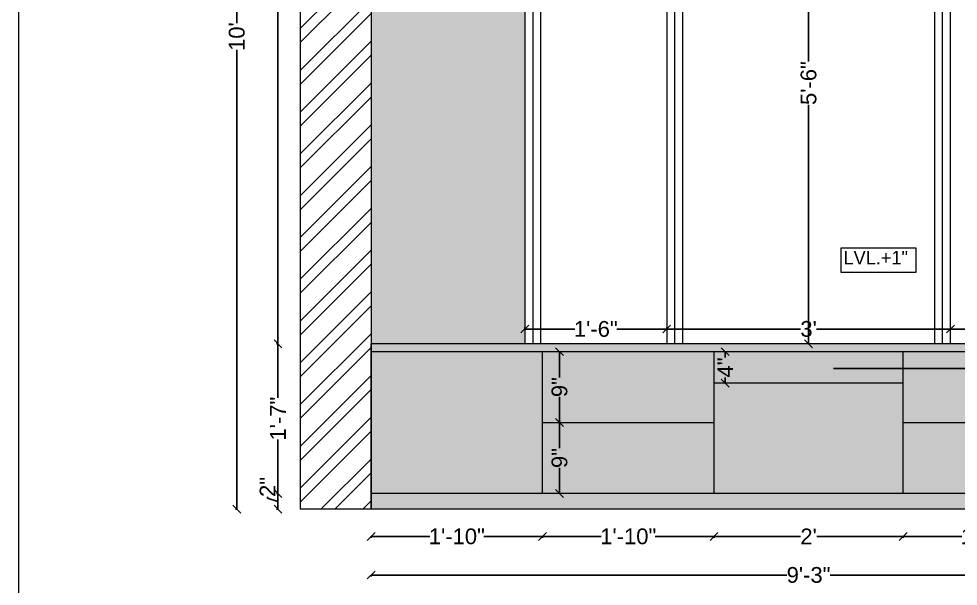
# Model space of a CAD drawing. Header units: inches. Extents: x 15448 to 46480, y -8154 to 0.
# Drawn here: x 19441.7 to 19560.9, y -3158.7 to -3086.6 of the extents above; entities that cross this region are included whole.
import ezdxf
from ezdxf import colors
from ezdxf.entities.mleader import LeaderData, LeaderLine
from ezdxf.math import Vec2, Vec3

# ---------------------------------------------------------------- set-up
doc = ezdxf.new("R2010")
doc.units = ezdxf.units.IN
doc.header["$MEASUREMENT"] = 0
doc.layers.add('IEL-HATCH-002', color=7, linetype='Continuous')
doc.layers.add('ROD', color=7, linetype='Continuous', lineweight=9)
doc.styles.add('b.k', font='verdana.ttf')
doc.styles.add('HEMI', font='stylu.ttf')
doc.styles.get("Standard").update_dxf_attribs({"font": 'arial.ttf'})
doc.dimstyles.new('STANDARD$0', dxfattribs={"dimscale": 0, "dimtxt": 6, "dimasz": 3, "dimexe": 2, "dimexo": 2, "dimgap": 0, "dimtad": 0, "dimtih": 1, "dimtoh": 1, "dimdec": 1, "dimzin": 0, "dimdsep": 46, "dimlunit": 4, "dimtxsty": 'b.k', "dimcen": 2.5, "dimclrd": 256, "dimclre": 256, "dimclrt": 256, "dimadec": 0, "dimazin": 0, "dimtfac": 1, "dimtdec": 1, "dimtofl": 0, "dimtmove": 2, "dimatfit": 2, "dimfxl": 1, "dimfrac": 2, "dimtolj": 1, "dimtzin": 0, "dimlwd": 9, "dimlwe": 9, "dimarcsym": 0})

# ---------------------------------------------------------------- blocks, each defined once
blk = doc.blocks.new('_Oblique')
at = {"color": 0, "linetype": 'ByBlock', "lineweight": -2}
blk.add_line((-0.5, -0.5), (0.5, 0.5), dxfattribs=at)
blk = doc.blocks.new('*D331')
at = {"color": 1, "lineweight": -2, "transparency": 16777216}
for p, q in [((19474.59, -3127.91), (19474.37, -3127.91)), ((19474.55, -3127.91), (19474.55, -3134.75)), ((19474.55, -3146.91), (19474.55, -3140.06)), ((19474.59, -3146.91), (19474.37, -3146.91))]:
    blk.add_line(p, q, dxfattribs=at)
at = {"layer": 'Defpoints', "color": 0, "transparency": 16777216}
for p in [(19474.55, -3127.91), (19492.1, -3127.91), (19492.1, -3146.91)]:
    blk.add_point(p, dxfattribs=at)
at = {"color": 1, "lineweight": -2, "transparency": 16777216}
for p, rotation in [((19474.55, -3127.91), 90), ((19474.55, -3146.91), 270)]:
    blk.add_blockref('_Oblique', p, dxfattribs=dict(at, rotation=rotation))
at = {"color": 1, "lineweight": 5, "transparency": 16777216, "insert": (19474.55, -3137.41), "char_height": 2, "attachment_point": 5, "rotation": 90}
blk.add_mtext('\\A1;1\'-7"', dxfattribs=at)
blk = doc.blocks.new('*D332')
at = {"color": 1, "lineweight": -2, "transparency": 16777216}
for p, q in [((19474.59, -3028.91), (19474.37, -3028.91)), ((19474.55, -3028.91), (19474.55, -3075.66)), ((19474.55, -3127.91), (19474.55, -3081.16)), ((19474.59, -3127.91), (19474.37, -3127.91))]:
    blk.add_line(p, q, dxfattribs=at)
at = {"layer": 'Defpoints', "color": 0, "transparency": 16777216}
for p in [(19474.55, -3028.91), (19492.1, -3028.91), (19492.1, -3127.91)]:
    blk.add_point(p, dxfattribs=at)
at = {"color": 1, "lineweight": -2, "transparency": 16777216}
for p, rotation in [((19474.55, -3028.91), 90), ((19474.55, -3127.91), 270)]:
    blk.add_blockref('_Oblique', p, dxfattribs=dict(at, rotation=rotation))
at = {"color": 1, "lineweight": 5, "transparency": 16777216, "insert": (19474.55, -3078.41), "char_height": 2, "attachment_point": 5, "rotation": 90}
blk.add_mtext('\\A1;8\'-3"', dxfattribs=at)
blk = doc.blocks.new('*D313')
at = {"color": 1, "lineweight": -2, "transparency": 16777216}
for p, q in [((19486.38, -3152.32), (19486.38, -3152.54)), ((19486.38, -3152.36), (19493.82, -3152.36)), ((19508.13, -3152.36), (19500.68, -3152.36)), ((19508.13, -3152.32), (19508.13, -3152.54))]:
    blk.add_line(p, q, dxfattribs=at)
at = {"layer": 'Defpoints', "color": 0, "transparency": 16777216}
for p in [(19486.38, -3132.36), (19508.13, -3146.91), (19508.13, -3152.36)]:
    blk.add_point(p, dxfattribs=at)
at = {"color": 1, "lineweight": -2, "transparency": 16777216, "rotation": 180}
blk.add_blockref('_Oblique', (19486.38, -3152.36), dxfattribs=at)
at = {"color": 1, "lineweight": -2, "transparency": 16777216}
blk.add_blockref('_Oblique', (19508.13, -3152.36), dxfattribs=at)
at = {"color": 1, "lineweight": 5, "transparency": 16777216, "insert": (19497.25, -3152.36), "char_height": 2, "attachment_point": 5}
blk.add_mtext('\\A1;1\'-10"', dxfattribs=at)
blk = doc.blocks.new('*D314')
at = {"color": 1, "lineweight": -2, "transparency": 16777216}
for p, q in [((19508.13, -3152.32), (19508.13, -3152.54)), ((19508.13, -3152.36), (19515.57, -3152.36)), ((19529.88, -3152.36), (19522.43, -3152.36)), ((19529.88, -3152.32), (19529.88, -3152.54))]:
    blk.add_line(p, q, dxfattribs=at)
at = {"layer": 'Defpoints', "color": 0, "transparency": 16777216}
for p in [(19508.13, -3146.91), (19529.88, -3150.36), (19529.88, -3152.36)]:
    blk.add_point(p, dxfattribs=at)
at = {"color": 1, "lineweight": -2, "transparency": 16777216, "rotation": 180}
blk.add_blockref('_Oblique', (19508.13, -3152.36), dxfattribs=at)
at = {"color": 1, "lineweight": -2, "transparency": 16777216}
blk.add_blockref('_Oblique', (19529.88, -3152.36), dxfattribs=at)
at = {"color": 1, "lineweight": 5, "transparency": 16777216, "insert": (19519, -3152.36), "char_height": 2, "attachment_point": 5}
blk.add_mtext('\\A1;1\'-10"', dxfattribs=at)
blk = doc.blocks.new('*D315')
at = {"color": 1, "lineweight": -2, "transparency": 16777216}
for p, q in [((19529.88, -3152.32), (19529.88, -3152.54)), ((19529.88, -3152.36), (19540.85, -3152.36)), ((19553.88, -3152.36), (19542.91, -3152.36)), ((19553.88, -3152.32), (19553.88, -3152.54))]:
    blk.add_line(p, q, dxfattribs=at)
at = {"layer": 'Defpoints', "color": 0, "transparency": 16777216}
for p in [(19529.88, -3139.16), (19553.88, -3139.16), (19553.88, -3152.36)]:
    blk.add_point(p, dxfattribs=at)
at = {"color": 1, "lineweight": -2, "transparency": 16777216, "rotation": 180}
blk.add_blockref('_Oblique', (19529.88, -3152.36), dxfattribs=at)
at = {"color": 1, "lineweight": -2, "transparency": 16777216}
blk.add_blockref('_Oblique', (19553.88, -3152.36), dxfattribs=at)
at = {"color": 1, "lineweight": 5, "transparency": 16777216, "insert": (19541.88, -3152.36), "char_height": 2, "attachment_point": 5}
blk.add_mtext("\\A1;2'", dxfattribs=at)
blk = doc.blocks.new('*D316')
at = {"color": 1, "lineweight": -2, "transparency": 16777216}
for p, q in [((19553.88, -3152.32), (19553.88, -3152.54)), ((19553.88, -3152.36), (19561.32, -3152.36)), ((19575.63, -3152.36), (19568.18, -3152.36)), ((19575.63, -3152.32), (19575.63, -3152.54))]:
    blk.add_line(p, q, dxfattribs=at)
at = {"layer": 'Defpoints', "color": 0, "transparency": 16777216}
for p in [(19575.63, -3137.91), (19553.88, -3139.16), (19575.63, -3152.36)]:
    blk.add_point(p, dxfattribs=at)
at = {"color": 1, "lineweight": -2, "transparency": 16777216, "rotation": 180}
blk.add_blockref('_Oblique', (19553.88, -3152.36), dxfattribs=at)
at = {"color": 1, "lineweight": -2, "transparency": 16777216}
blk.add_blockref('_Oblique', (19575.63, -3152.36), dxfattribs=at)
at = {"color": 1, "lineweight": 5, "transparency": 16777216, "insert": (19564.75, -3152.36), "char_height": 2, "attachment_point": 5}
blk.add_mtext('\\A1;1\'-10"', dxfattribs=at)
blk = doc.blocks.new('*D318')
at = {"color": 1, "lineweight": -2, "transparency": 16777216}
for p, q in [((19474.59, -3146.91), (19474.37, -3146.91)), ((19474.55, -3146.91), (19474.55, -3148.91)), ((19473.23, -3147.51), (19473.23, -3147.33)), ((19474.55, -3147.91), (19473.23, -3147.51)), ((19474.59, -3148.91), (19474.37, -3148.91))]:
    blk.add_line(p, q, dxfattribs=at)
at = {"layer": 'Defpoints', "color": 0, "transparency": 16777216}
for p in [(19492.1, -3146.91), (19474.55, -3148.91), (19492.1, -3148.91)]:
    blk.add_point(p, dxfattribs=at)
at = {"color": 1, "lineweight": -2, "transparency": 16777216}
for p, rotation in [((19474.55, -3146.91), 90), ((19474.55, -3148.91), 270)]:
    blk.add_blockref('_Oblique', p, dxfattribs=dict(at, rotation=rotation))
at = {"color": 1, "lineweight": 5, "transparency": 16777216, "insert": (19473.23, -3146.08), "char_height": 2, "attachment_point": 5, "rotation": 90}
blk.add_mtext('\\A1;2"', dxfattribs=at)
blk = doc.blocks.new('*D333')
at = {"color": 1, "lineweight": -2, "transparency": 16777216}
for p, q in [((19510.24, -3137.91), (19510.46, -3137.91)), ((19510.28, -3137.91), (19510.28, -3141.17)), ((19510.28, -3146.91), (19510.28, -3143.65)), ((19510.24, -3146.91), (19510.46, -3146.91))]:
    blk.add_line(p, q, dxfattribs=at)
at = {"layer": 'Defpoints', "color": 0, "transparency": 16777216}
for p in [(19508.13, -3137.91), (19510.28, -3137.91), (19508.13, -3146.91)]:
    blk.add_point(p, dxfattribs=at)
at = {"color": 1, "lineweight": -2, "transparency": 16777216}
for p, rotation in [((19510.28, -3137.91), 90), ((19510.28, -3146.91), 270)]:
    blk.add_blockref('_Oblique', p, dxfattribs=dict(at, rotation=rotation))
at = {"color": 1, "lineweight": 5, "transparency": 16777216, "insert": (19510.28, -3142.41), "char_height": 2, "attachment_point": 5, "rotation": 90}
blk.add_mtext('\\A1;9"', dxfattribs=at)
blk = doc.blocks.new('*D334')
at = {"color": 1, "lineweight": -2, "transparency": 16777216}
for p, q in [((19510.28, -3128.91), (19510.46, -3128.91)), ((19510.28, -3128.91), (19510.28, -3132.17)), ((19510.28, -3137.91), (19510.28, -3134.65)), ((19510.28, -3137.91), (19510.46, -3137.91))]:
    blk.add_line(p, q, dxfattribs=at)
at = {"layer": 'Defpoints', "color": 0, "transparency": 16777216}
for p in [(19510.28, -3128.91), (19510.28, -3128.91), (19510.28, -3137.91)]:
    blk.add_point(p, dxfattribs=at)
at = {"color": 1, "lineweight": -2, "transparency": 16777216}
for p, rotation in [((19510.28, -3128.91), 90), ((19510.28, -3137.91), 270)]:
    blk.add_blockref('_Oblique', p, dxfattribs=dict(at, rotation=rotation))
at = {"color": 1, "lineweight": 5, "transparency": 16777216, "insert": (19510.28, -3133.41), "char_height": 2, "attachment_point": 5, "rotation": 90}
blk.add_mtext('\\A1;9"', dxfattribs=at)
blk = doc.blocks.new('*D335')
at = {"color": 1, "lineweight": -2, "transparency": 16777216}
for p, q in [((19531.26, -3128.91), (19531.48, -3128.91)), ((19531.3, -3128.91), (19531.3, -3129.63)), ((19531.3, -3132.91), (19531.3, -3132.19)), ((19531.26, -3132.91), (19531.48, -3132.91))]:
    blk.add_line(p, q, dxfattribs=at)
at = {"layer": 'Defpoints', "color": 0, "transparency": 16777216}
for p in [(19529.88, -3128.91), (19531.3, -3128.91), (19529.88, -3132.91)]:
    blk.add_point(p, dxfattribs=at)
at = {"color": 1, "lineweight": -2, "transparency": 16777216}
for p, rotation in [((19531.3, -3128.91), 90), ((19531.3, -3132.91), 270)]:
    blk.add_blockref('_Oblique', p, dxfattribs=dict(at, rotation=rotation))
at = {"color": 1, "lineweight": 5, "transparency": 16777216, "insert": (19531.3, -3130.91), "char_height": 2, "attachment_point": 5, "rotation": 90}
blk.add_mtext('\\A1;4"', dxfattribs=at)
blk = doc.blocks.new('*D336')
at = {"color": 1, "lineweight": -2, "transparency": 16777216}
for p, q in [((19541.88, -3061.72), (19542.06, -3061.72)), ((19541.88, -3061.72), (19541.88, -3092.07)), ((19541.88, -3127.91), (19541.88, -3097.56)), ((19541.88, -3127.91), (19542.06, -3127.91))]:
    blk.add_line(p, q, dxfattribs=at)
at = {"layer": 'Defpoints', "color": 0, "transparency": 16777216}
for p in [(19541.88, -3061.72), (19541.88, -3061.72), (19541.88, -3127.91)]:
    blk.add_point(p, dxfattribs=at)
at = {"color": 1, "lineweight": -2, "transparency": 16777216}
for p, rotation in [((19541.88, -3061.72), 90), ((19541.88, -3127.91), 270)]:
    blk.add_blockref('_Oblique', p, dxfattribs=dict(at, rotation=rotation))
at = {"color": 1, "lineweight": 5, "transparency": 16777216, "insert": (19541.88, -3094.81), "char_height": 2, "attachment_point": 5, "rotation": 90}
blk.add_mtext('\\A1;5\'-6"', dxfattribs=at)
blk = doc.blocks.new('*D339')
at = {"color": 1, "lineweight": -2, "transparency": 16777216}
for p, q in [((19505.88, -3126.07), (19505.88, -3125.85)), ((19505.88, -3126.03), (19512.22, -3126.03)), ((19523.88, -3126.03), (19517.53, -3126.03)), ((19523.88, -3126.07), (19523.88, -3125.85))]:
    blk.add_line(p, q, dxfattribs=at)
at = {"layer": 'Defpoints', "color": 0, "transparency": 16777216}
for p in [(19523.88, -3126.03), (19505.88, -3127.91), (19523.88, -3127.91)]:
    blk.add_point(p, dxfattribs=at)
at = {"color": 1, "lineweight": -2, "transparency": 16777216, "rotation": 180}
blk.add_blockref('_Oblique', (19505.88, -3126.03), dxfattribs=at)
at = {"color": 1, "lineweight": -2, "transparency": 16777216}
blk.add_blockref('_Oblique', (19523.88, -3126.03), dxfattribs=at)
at = {"color": 1, "lineweight": 5, "transparency": 16777216, "insert": (19514.88, -3126.03), "char_height": 2, "attachment_point": 5}
blk.add_mtext('\\A1;1\'-6"', dxfattribs=at)
blk = doc.blocks.new('*D340')
at = {"color": 1, "lineweight": -2, "transparency": 16777216}
for p, q in [((19523.88, -3126.07), (19523.88, -3125.85)), ((19523.88, -3126.03), (19540.87, -3126.03)), ((19559.88, -3126.03), (19542.89, -3126.03)), ((19559.88, -3126.03), (19559.88, -3125.85))]:
    blk.add_line(p, q, dxfattribs=at)
at = {"layer": 'Defpoints', "color": 0, "transparency": 16777216}
for p in [(19559.88, -3126.03), (19559.88, -3126.03), (19523.88, -3127.91)]:
    blk.add_point(p, dxfattribs=at)
at = {"color": 1, "lineweight": -2, "transparency": 16777216, "rotation": 180}
blk.add_blockref('_Oblique', (19523.88, -3126.03), dxfattribs=at)
at = {"color": 1, "lineweight": -2, "transparency": 16777216}
blk.add_blockref('_Oblique', (19559.88, -3126.03), dxfattribs=at)
at = {"color": 1, "lineweight": 5, "transparency": 16777216, "insert": (19541.88, -3126.03), "char_height": 2, "attachment_point": 5}
blk.add_mtext("\\A1;3'", dxfattribs=at)
blk = doc.blocks.new('*D341')
at = {"color": 1, "lineweight": -2, "transparency": 16777216}
for p, q in [((19559.88, -3126.03), (19559.88, -3125.85)), ((19559.88, -3126.03), (19566.22, -3126.03)), ((19577.88, -3126.03), (19571.53, -3126.03)), ((19577.88, -3126.03), (19577.88, -3125.85))]:
    blk.add_line(p, q, dxfattribs=at)
at = {"layer": 'Defpoints', "color": 0, "transparency": 16777216}
for p in [(19559.88, -3126.03), (19577.88, -3126.03), (19577.88, -3126.03)]:
    blk.add_point(p, dxfattribs=at)
at = {"color": 1, "lineweight": -2, "transparency": 16777216, "rotation": 180}
blk.add_blockref('_Oblique', (19559.88, -3126.03), dxfattribs=at)
at = {"color": 1, "lineweight": -2, "transparency": 16777216}
blk.add_blockref('_Oblique', (19577.88, -3126.03), dxfattribs=at)
at = {"color": 1, "lineweight": 5, "transparency": 16777216, "insert": (19568.88, -3126.03), "char_height": 2, "attachment_point": 5}
blk.add_mtext('\\A1;1\'-6"', dxfattribs=at)
blk = doc.blocks.new('*D345')
at = {"color": 1, "lineweight": -2, "transparency": 16777216}
for p, q in [((19486.38, -3157.22), (19486.38, -3157.44)), ((19486.38, -3157.26), (19539.13, -3157.26)), ((19597.38, -3157.26), (19544.63, -3157.26)), ((19597.38, -3157.22), (19597.38, -3157.44))]:
    blk.add_line(p, q, dxfattribs=at)
at = {"layer": 'Defpoints', "color": 0, "transparency": 16777216}
for p in [(19486.38, -3148.91), (19597.38, -3148.91), (19597.38, -3157.26)]:
    blk.add_point(p, dxfattribs=at)
at = {"color": 1, "lineweight": -2, "transparency": 16777216, "rotation": 180}
blk.add_blockref('_Oblique', (19486.38, -3157.26), dxfattribs=at)
at = {"color": 1, "lineweight": -2, "transparency": 16777216}
blk.add_blockref('_Oblique', (19597.38, -3157.26), dxfattribs=at)
at = {"color": 1, "lineweight": 5, "transparency": 16777216, "insert": (19541.88, -3157.26), "char_height": 2, "attachment_point": 5}
blk.add_mtext('\\A1;9\'-3"', dxfattribs=at)
blk = doc.blocks.new('*D346')
at = {"color": 1, "lineweight": -2, "transparency": 16777216}
for p, q in [((19469.37, -3028.91), (19469.15, -3028.91)), ((19469.33, -3028.91), (19469.33, -3087.21)), ((19469.33, -3148.91), (19469.33, -3090.6)), ((19469.37, -3148.91), (19469.15, -3148.91))]:
    blk.add_line(p, q, dxfattribs=at)
at = {"layer": 'Defpoints', "color": 0, "transparency": 16777216}
for p in [(19469.33, -3028.91), (19486.38, -3028.91), (19486.38, -3148.91)]:
    blk.add_point(p, dxfattribs=at)
at = {"color": 1, "lineweight": -2, "transparency": 16777216}
for p, rotation in [((19469.33, -3028.91), 90), ((19469.33, -3148.91), 270)]:
    blk.add_blockref('_Oblique', p, dxfattribs=dict(at, rotation=rotation))
at = {"color": 1, "lineweight": 5, "transparency": 16777216, "insert": (19469.33, -3088.91), "char_height": 2, "attachment_point": 5, "rotation": 90}
blk.add_mtext("\\A1;10'", dxfattribs=at)

msp = doc.modelspace()

# ---------------------------------------------------------------- hatches: boundary and pattern name
at = {"layer": 'IEL-HATCH-002', "lineweight": 5, "true_color": 0xf27172, "transparency": 33554687}
h = msp.add_hatch(dxfattribs=at)
h.set_pattern_fill('ANSI32', color=11, scale=10)
h.set_pattern_definition([(45, (-90.421, 0), (-2.6516504, 2.6516504), []), (45, (-88.653, 0), (-2.6516504, 2.6516504), [])])
h.paths.add_polyline_path([(19486.38, -3022.91), (19477.38, -3022.91), (19477.38, -3148.91), (19486.38, -3148.91)])
h.paths.add_polyline_path([(19602.38, -3022.91), (19597.38, -3022.91), (19597.38, -3148.91), (19602.38, -3148.91)])
at = {"layer": 'IEL-HATCH-002', "lineweight": 5, "true_color": 0xf3ece7, "transparency": 33554687}
h = msp.add_hatch(color=7, dxfattribs=at)
h.dxf.hatch_style = 1
h.paths.add_polyline_path([(19597.38, -3028.91), (19486.38, -3028.91), (19486.38, -3127.91), (19505.88, -3127.91), (19505.88, -3079.72, -1), (19577.88, -3079.72), (19577.88, -3127.91), (19597.38, -3127.91)])
at = {"layer": 'IEL-HATCH-002', "lineweight": 5, "true_color": 0x9d754d, "transparency": 33554687}
h = msp.add_hatch(color=35, dxfattribs=at)
h.dxf.hatch_style = 1
h.paths.add_polyline_path([(19597.38, -3146.91), (19486.38, -3146.91), (19486.38, -3148.91), (19597.38, -3148.91)])
h.paths.add_polyline_path([(19597.38, -3127.91), (19486.38, -3127.91), (19486.38, -3128.91), (19597.38, -3128.91)])
h = msp.add_hatch(color=35, dxfattribs=at)
h.dxf.hatch_style = 1
h.paths.add_polyline_path([(19508.13, -3128.91), (19486.38, -3128.91), (19486.38, -3146.91), (19508.13, -3146.91)])
h.paths.add_polyline_path([(19529.88, -3128.91), (19508.13, -3128.91), (19508.13, -3137.91), (19529.88, -3137.91)])
h.paths.add_polyline_path([(19529.88, -3137.91), (19508.13, -3137.91), (19508.13, -3146.91), (19529.88, -3146.91)])
h.paths.add_polyline_path([(19553.88, -3132.91), (19529.88, -3132.91), (19529.88, -3146.91), (19553.88, -3146.91)])
h.paths.add_polyline_path([(19553.88, -3128.91), (19529.88, -3128.91), (19529.88, -3132.91), (19553.88, -3132.91)])
h.paths.add_polyline_path([(19575.63, -3128.91), (19553.88, -3128.91), (19553.88, -3137.91), (19575.63, -3137.91)])
h.paths.add_polyline_path([(19575.63, -3137.91), (19553.88, -3137.91), (19553.88, -3146.91), (19575.63, -3146.91)])
h.paths.add_polyline_path([(19597.38, -3128.91), (19575.63, -3128.91), (19575.63, -3146.91), (19597.38, -3146.91)])

# ---------------------------------------------------------------- linework, layer by layer
at = {"lineweight": 5}
for p, q in [((19477.38, -3016.91), (19477.38, -3148.91)), ((19486.38, -3022.91), (19486.38, -3148.91)), ((19486.38, -3148.91), (19486.38, -3127.91)), ((19508.13, -3146.91), (19508.13, -3128.91)), ((19529.88, -3146.91), (19529.88, -3128.91)), ((19553.88, -3146.91), (19553.88, -3128.91)), ((19508.13, -3137.91), (19529.88, -3137.91)), ((19553.88, -3137.91), (19575.63, -3137.91))]:
    msp.add_line(p, q, dxfattribs=at)
msp.add_lwpolyline([(19441.66, -2929.25), (19973.03, -2929.25), (19973.03, -3273.56), (19441.66, -3273.56)], close=True, dxfattribs=at)
for points in [[(19577.88, -3127.91), (19577.88, -3079.72, 1), (19505.88, -3079.72), (19505.88, -3127.91)], [(19559.88, -3127.91), (19559.88, -3079.72, 1), (19523.88, -3079.72), (19523.88, -3127.91)]]:
    msp.add_lwpolyline(points, format="xyb", dxfattribs=at)
at = {"color": 2, "lineweight": 5}
for points in [[(19576.88, -3127.91), (19576.88, -3079.72, 1), (19506.88, -3079.72), (19506.88, -3127.91)], [(19575.88, -3127.91), (19575.88, -3079.72, 1), (19507.88, -3079.72), (19507.88, -3127.91)], [(19558.88, -3127.91), (19558.88, -3079.72, 1), (19524.88, -3079.72), (19524.88, -3127.91)], [(19557.88, -3127.91), (19557.88, -3079.72, 1), (19525.88, -3079.72), (19525.88, -3127.91)]]:
    msp.add_lwpolyline(points, format="xyb", dxfattribs=at)
at = {"color": 18, "lineweight": 5, "true_color": 0x000000}
msp.add_lwpolyline([(19546.02, -3115.72), (19555.48, -3115.72), (19555.48, -3118.87), (19546.02, -3118.87)], close=True, dxfattribs=at)
at = {"layer": 'ROD', "lineweight": 5}
for p, q in [((19597.38, -3127.91), (19486.38, -3127.91)), ((19597.38, -3128.91), (19486.38, -3128.91)), ((19553.88, -3132.91), (19529.88, -3132.91)), ((19597.38, -3146.91), (19486.38, -3146.91)), ((19602.38, -3148.91), (19477.38, -3148.91))]:
    msp.add_line(p, q, dxfattribs=at)

# ---------------------------------------------------------------- texts
at = {"color": 18, "lineweight": 5, "true_color": 0x000000, "insert": (19546.31, -3116.11), "char_height": 1.723, "width": 29.4868, "attachment_point": 1, "rotation": 359.9906, "style": 'HEMI'}
msp.add_mtext('LVL.+1"', dxfattribs=at)

# ---------------------------------------------------------------- dimensions: what is measured, and where the dimension line sits
at = {"lineweight": 5}
for base, p1, p2, picture, middle in [((19469.33, -3028.91), (19486.38, -3148.91), (19486.38, -3028.91), '*D346', (19469.33, -3088.91)), ((19474.55, -3028.91), (19492.1, -3127.91), (19492.1, -3028.91), '*D332', (19474.55, -3078.41)), ((19541.88, -3061.72), (19541.88, -3127.91), (19541.88, -3061.72), '*D336', (19541.88, -3094.81)), ((19474.55, -3127.91), (19492.1, -3146.91), (19492.1, -3127.91), '*D331', (19474.55, -3137.41)), ((19510.28, -3128.91), (19510.28, -3137.91), (19510.28, -3128.91), '*D334', (19510.28, -3133.41)), ((19531.3, -3128.91), (19529.88, -3132.91), (19529.88, -3128.91), '*D335', (19531.3, -3130.91)), ((19510.28, -3137.91), (19508.13, -3146.91), (19508.13, -3137.91), '*D333', (19510.28, -3142.41)), ((19474.55, -3148.91), (19492.1, -3146.91), (19492.1, -3148.91), '*D318', (19473.23, -3147.24))]:
    dim = msp.add_linear_dim(base=base, p1=p1, p2=p2, angle=90, dimstyle='STANDARD$0', override={"dimscale": 1, "dimtxt": 2, "dimasz": 1, "dimexe": 0.18, "dimexo": 0.0625, "dimgap": 0.09, "dimtih": 0, "dimtoh": 0, "dimdec": 0, "dimtxsty": 'Standard', "dimblk": 'Oblique', "dimcen": 0.09, "dimclrd": 1, "dimclre": 1, "dimclrt": 1, "dimtdec": 0, "dimtmove": 1, "dimatfit": 3, "dimldrblk": 'Oblique', "dimfxl": 0.03937, "dimfxlon": 1, "dimfrac": 0, "dimlwd": 65534, "dimlwe": 65534, "dimarcsym": 1}, dxfattribs=at)
    dim.commit()
    dim.dimension.update_dxf_attribs({"geometry": picture, "text_midpoint": middle})
for base, p1, p2, picture, middle in [((19523.88, -3126.03), (19505.88, -3127.91), (19523.88, -3127.91), '*D339', (19514.88, -3126.03)), ((19559.88, -3126.03), (19523.88, -3127.91), (19559.88, -3126.03), '*D340', (19541.88, -3126.03)), ((19577.88, -3126.03), (19559.88, -3126.03), (19577.88, -3126.03), '*D341', (19568.88, -3126.03)), ((19508.13, -3152.36), (19486.38, -3132.36), (19508.13, -3146.91), '*D313', (19497.25, -3152.36)), ((19575.63, -3152.36), (19553.88, -3139.16), (19575.63, -3137.91), '*D316', (19564.75, -3152.36)), ((19553.88, -3152.36), (19529.88, -3139.16), (19553.88, -3139.16), '*D315', (19541.88, -3152.36)), ((19529.88, -3152.36), (19508.13, -3146.91), (19529.88, -3150.36), '*D314', (19519, -3152.36)), ((19597.38, -3157.26), (19486.38, -3148.91), (19597.38, -3148.91), '*D345', (19541.88, -3157.26))]:
    dim = msp.add_linear_dim(base=base, p1=p1, p2=p2, dimstyle='STANDARD$0', override={"dimscale": 1, "dimtxt": 2, "dimasz": 1, "dimexe": 0.18, "dimexo": 0.0625, "dimgap": 0.09, "dimtih": 0, "dimtoh": 0, "dimdec": 0, "dimtxsty": 'Standard', "dimblk": 'Oblique', "dimcen": 0.09, "dimclrd": 1, "dimclre": 1, "dimclrt": 1, "dimtdec": 0, "dimtmove": 1, "dimatfit": 3, "dimldrblk": 'Oblique', "dimfxl": 0.03937, "dimfxlon": 1, "dimfrac": 0, "dimlwd": 65534, "dimlwe": 65534, "dimarcsym": 1}, dxfattribs=at)
    dim.commit()
    dim.dimension.update_dxf_attribs({"geometry": picture, "text_midpoint": middle})

# ---------------------------------------------------------------- leaders
at = {"color": 5, "lineweight": 5}
ml = msp.add_multileader_mtext('Standard', dxfattribs=at)
ml.set_content('', color=5)
ml.set_leader_properties()
ml.build(insert=Vec2(0, 0))
ml.multileader.update_dxf_attribs({"text_right_attachment_type": 6, "dogleg_length": 0.36, "arrow_head_size": 3})
ctx = ml.context
ctx.base_point, ctx.char_height, ctx.arrow_head_size, ctx.landing_gap_size, ctx.plane_origin = Vec3(19610.22, -3131.05), 0.18, 3, 0.09, Vec3(19560.85, -3131.05)
ctx.right_attachment = 6
notes = []
notes.append((ctx, [(0, (1, 1, 0), (19609.86, -3131.05), (1, 0), 0.36, [(0, [(19542.05, -3131.05)], 0, [])])]))
ctx.mtext.insert, ctx.mtext.flow_direction = Vec3(19610.31, -3130.96), 5
for ctx, leaders in notes:
    for number, flags, end, landing, length, lines in leaders:
        leader = LeaderData()
        leader.index, (leader.has_last_leader_line, leader.has_dogleg_vector, leader.attachment_direction) = number, flags
        leader.last_leader_point, leader.dogleg_vector, leader.dogleg_length = Vec3(end), Vec3(landing), length
        for number, points, colour, breaks in lines:
            line = LeaderLine()
            line.index, line.vertices, line.color, line.breaks = number, Vec3.list(points), colors.encode_raw_color(colour), breaks
            leader.lines.append(line)
        ctx.leaders.append(leader)

doc.saveas('drawing.dxf')
